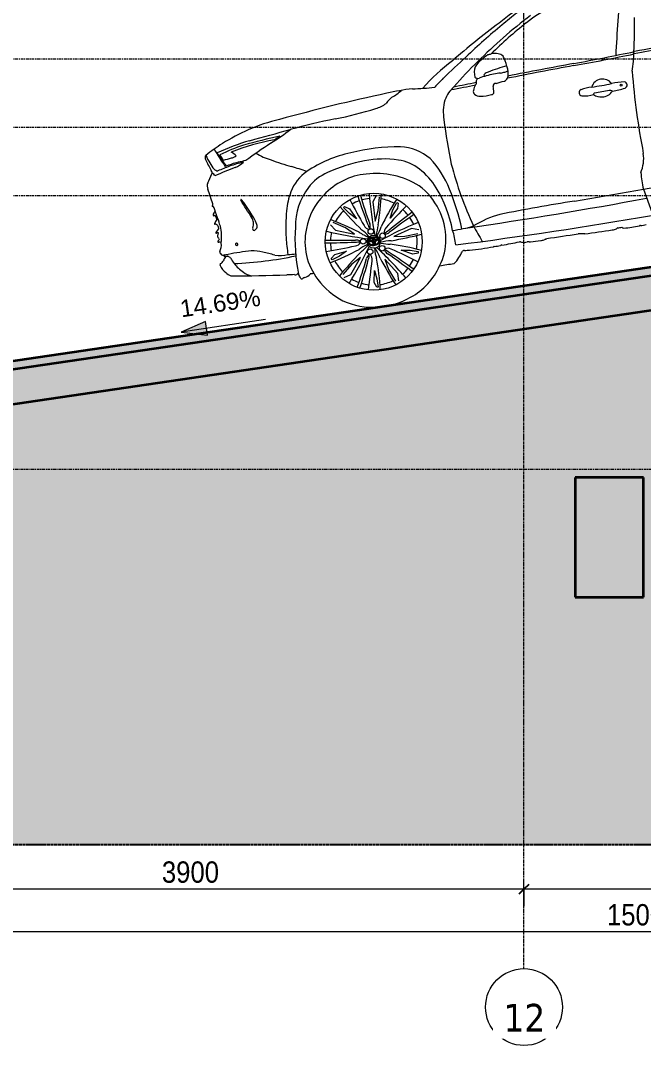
# Model space of a CAD drawing. Header units: millimetres. Extents: x 94264 to 187823, y -5375 to 75426.
# Drawn here: x 161926 to 165576, y -5375 to 627 of the extents above; entities that cross this region are included whole.
import ezdxf

# ---------------------------------------------------------------- set-up
doc = ezdxf.new("R2010")
doc.units = ezdxf.units.MM
for name, pattern in [('Centre', [31.75, 6.35, -4.7625, 15.875, -4.7625]), ('Grid Line', [22.225, 12.7, -3.175, 3.175, -3.175]), ('Hidden', [7.14375, 4.7625, -2.38125])]:
    doc.linetypes.add(name, pattern=pattern)
for name, color, linetype, lineweight in [('0-4', 130, 'Continuous', 5), ('A-ANNO-DIMS', 211, 'Continuous', 9), ('A-ANNO-DIMS-50', 211, 'Continuous', 9), ('A-DETL-GENF', 92, 'Continuous', 18), ('A-DETL-GENF-1', 9, 'Continuous', 18), ('A-DETL-GENF-3', 92, 'Hidden', 25), ('A-DETL-MEDM', 33, 'Continuous', 35), ('A-DETL-THIN', 151, 'Continuous', 18), ('A-FLOR-3', 10, 'Continuous', 18), ('A-FLOR-FNSH-2', 250, 'Continuous', 35), ('A-FLOR-FNSH-3', 41, 'Continuous', 35), ('A-FLOR-LEVL-2', 51, 'Centre', 9), ('A-FLOR-PATT-3', 8, 'Continuous', 18), ('G-ANNO-DIMS', 111, 'Continuous', 9), ('G-IMPT', 8, 'Continuous', 18), ('S-GRID-1', 1, 'Grid Line', 9), ('S-GRID-IDEN', 1, 'Continuous', 9)]:
    doc.layers.add(name, color=color, linetype=linetype, lineweight=lineweight)
doc.styles.add('Arial_3', font='arial.ttf', dxfattribs={"height": 100})
doc.styles.add('Tahoma_B_2', font='tahomabd.ttf', dxfattribs={"height": 162.5})
doc.styles.add('UTM Avo_1', font='', dxfattribs={"width": 0.9, "height": 125})
doc.styles.get('UTM Avo_1').set_extended_font_data('UTM Avo')
doc.dimstyles.new('1_Dim_chi_tiet_2_5_1', dxfattribs={"dimscale": 304.8, "dimtxt": 124.912619, "dimasz": 0.19685, "dimexe": 0.164042, "dimexo": 0.0625, "dimgap": 0.016404, "dimtad": 1, "dimdec": 0, "dimrnd": 5, "dimzin": 0, "dimdsep": 46, "dimtxsty": 'UTM Avo_1', "dimblk1": 'OBLIQUE', "dimblk2": 'OBLIQUE', "dimsah": 1, "dimcen": 0.09, "dimdle": 0.164042, "dimazin": 0, "dimtfac": 1, "dimtdec": 4, "dimtix": 1, "dimtmove": 0, "dimatfit": 3, "dimfxl": 0.328084, "dimfxlon": 1, "dimtvp": 1, "dimtolj": 1, "dimtzin": 0, "dimarcsym": 2})
pattern_1 = [(50, (166042.08, 15725), (364.368, -31.8783), [38.1, -419.1]), (355, (166042.08, 15725), (-70.486, 382.1133), [30.48, -335.28]), (100.451, (166072.44, 15722.34), (293.885, 350.2334), [32.38, -356.18]), (46.184, (166042.08, 15826.6), (542.1585, -84.086), [57.15, -628.65]), (96.636, (166087.26, 15819.6), (474.805, 494.855), [48.57, -534.27]), (351.184, (166042.1, 15826.6), (474.81, 494.85), [45.72, -502.92]), (21, (166092.88, 15801.2), (303.2285, -204.5305), [38.1, -419.1]), (326, (166092.88, 15801.2), (123.604, 368.376), [30.48, -335.28]), (71.451, (166118.15, 15784.16), (426.834, 163.8427), [32.38, -356.18]), (37.5, (166042.08, 15725), (6.17665, 169.11015), [3.353, -327.863, 3.353, -337.007, -336.55]), (37.5, (166042.08, 15725), (6.17665, 169.11015), [-671.576, 3.353, -333.197]), (7.5, (166042.08, 15725), (133.6389, 200.3615), [3.353, -190.703, 3.353, -320.243, -128.27]), (7.5, (166042.08, 15725), (133.6389, 200.3615), [-517.652, 3.353, -124.917]), (327.5, (165928.79, 15725), (271.1818, -11.4584), [3.353, -123.647, 3.353, -392.887, -525.78]), (327.5, (165928.79, 15725), (271.1818, -11.4584), [-523.24, 3.353, -522.427]), (317.5, (165878, 15725), (296.2585, 50.8528), [3.353, -161.747, 3.353, -259.791, -373.38]), (317.5, (165878, 15725), (296.2585, 50.8528), [-428.244, 3.353, -370.027]), (45, (166042.08, 15725), (-125.7236, 125.7236), []), (45, (166042.08, 15915.5), (-125.7236, 125.7236), [])]

# ---------------------------------------------------------------- blocks, each defined once
blk = doc.blocks.new('NCV_TKTC_KET CAU_rvt-3-TKCS_RAMP DỐC 2 - MẶT CẮT DỌC')
at = {"layer": 'A-FLOR-3'}
blk.add_line((-107452.6, -2050), (-107452.6, -2350), dxfattribs=at)
at = {"layer": 'A-FLOR-FNSH-2'}
blk.add_line((-97752.6, 550), (-113202.6, -1719.5), dxfattribs=at)
blk = doc.blocks.new('CAR_TOYOTA - CAR_TOYOTA_GRAND HIGHLANDER_dwg__U3-2292144-TKCS_RAMP DỐC 2 - MẶT CẮT DỌC')
at = {"layer": 'G-IMPT', "flags": 128}
blk.add_lwpolyline([(-108885.6, -897.7), (-108891.6, -854.7), (-108967.8, -770.4), (-108946.6, -831), (-108906.2, -899.8)], dxfattribs=at)
blk.add_lwpolyline([(-109015.6, -935.6), (-109030.6, -908.2), (-109029.1, -837.1), (-109013.8, -885.7), (-109007.3, -933.9)], close=True, dxfattribs=at)
at = {"layer": 'G-IMPT'}
blk.add_circle((-109053.8, -727.2), 16.1, dxfattribs=at)
for centre, radius, start, end in [((-108822.5, -697.4), 205.4, 184.28528, 199.11323), ((-109518.5, -982.5), 567, 22.64094, 29.19183), ((-110601.5, -2394.1), 2318.9, 40.72908, 46.83114), ((-111576.7, -50.1), 2602.4, 340.11131, 343.99969), ((-112495.2, 144.8), 3551.5, 342.20373, 345.00974), ((-109029.2, -779.1), 47.4, 132.23868, 165.72495), ((-109290.9, -704.2), 236.8, 342.89731, 350.56762), ((-111770.2, -520.7), 2739.8, 350.97078, 354.60715), ((-109056.9, -751.9), 8.94, 61.59248, 117.6914), ((-109079.7, -770.6), 37.9, 348.41074, 44.48184), ((-110430.3, -1026.6), 1437.8, 3.05901, 10.49929), ((-106924.5, 324.9), 2339.6, 207.74331, 212.20029)]:
    blk.add_arc(centre, radius, start, end, dxfattribs=at)
blk = doc.blocks.new('CAR_TOYOTA - CAR_TOYOTA_GRAND HIGHLANDER_dwg__U0-2292145-TKCS_RAMP DỐC 2 - MẶT CẮT DỌC')
for p, rotation in [((-197634.8, 62878.2), 144), ((-196848.8, -65297.3), 216), ((-75975.5, 103234.1), 72), ((-74703.8, -104158.1), 288.0000000000001)]:
    blk.add_blockref('CAR_TOYOTA - CAR_TOYOTA_GRAND HIGHLANDER_dwg__U3-2292144-TKCS_RAMP DỐC 2 - MẶT CẮT DỌC', p, dxfattribs=dict(rotation=rotation))
blk.add_blockref('CAR_TOYOTA - CAR_TOYOTA_GRAND HIGHLANDER_dwg__U3-2292144-TKCS_RAMP DỐC 2 - MẶT CẮT DỌC', (0, 0))
blk = doc.blocks.new('CAR_TOYOTA - CAR_TOYOTA_GRAND HIGHLANDER_dwg-2292141-TKCS_RAMP DỐC 2 - MẶT CẮT DỌC')
at = {"layer": 'G-IMPT'}
for p, q in [((-109066.8, -651.2), (-109066.8, -651.2)), ((-109062.8, -636), (-109058.9, -640.6)), ((-109026.6, -630.6), (-109026.6, -630.7)), ((-109010.9, -629.8), (-109014.3, -635.2)), ((-109072.9, -687.2), (-109067.2, -685.2)), ((-109027.3, -712.7), (-109027.4, -706.7)), ((-109015.1, -702.8), (-109015.1, -702.8)), ((-108989, -677.2), (-108994.7, -675.1)), ((-108994.6, -662.5), (-108994.6, -662.5))]:
    blk.add_line(p, q, dxfattribs=at)
at = {"layer": 'G-IMPT', "flags": 128}
blk.add_lwpolyline([(-107856.8, -431.1), (-107453.5, -360.6), (-107404, -495.4)], dxfattribs=at)
at = {"layer": 'G-IMPT'}
for centre, radius in [((-107584.2, 247.9), 5.51), ((-109032.6, -668.6), 283.9), ((-109032.6, -668.6), 38.4)]:
    blk.add_circle(centre, radius, dxfattribs=at)
for centre, radius, start, end in [((-100952.1, 102.8), 6670.8, 173.77146, 177.25413), ((-106954.2, -1063.7), 2148.4, 123.42576, 128.75035), ((-106624.2, -1364.4), 2570.3, 127.60666, 130.14696), ((-107616.3, -35.9), 832.8, 116.2499, 128.84339), ((-105045.7, -3693), 5395.8, 127.07881, 130.81134), ((-106219.9, -1916.3), 3253.2, 129.32284, 131.78222), ((-106550.3, -1392.1), 2558.3, 128.39275, 134.54424), ((-106405.6, -1610.9), 2838.4, 127.01154, 131.16421), ((-110259.6, 574.5), 2754.4, 357.28683, 1.43666), ((-106181, -1876), 3185.8, 131.06576, 138.40515), ((-103004.1, -5499.9), 8068.2, 131.8548, 132.86096), ((-85335.8, -116761.5), 119271.4, 100.548366, 100.713101), ((-98820.9, -45257), 46519.6, 100.18761, 100.75871), ((-107675, -425.9), 1097, 128.90745, 131.33628), ((-108370.9, 520.1), 92.7, 274.27322, 286.38517), ((-108324.4, 345.1), 88.5, 76.80894, 103.2961), ((-108316.3, 364.4), 68, 53.09465, 79.76159), ((-110121.5, 13035.7), 12872.9, 280.10824, 281.71719), ((-111139, 18013), 17940.2, 280.52924, 281.68743), ((-108362.3, 464.3), 854.1, 350.93051, 358.64359), ((-107829.2, -585.3), 1226.8, 127.27576, 138.38817), ((-90869.2, -18304.7), 25709.2, 133.27293, 133.68107), ((-108318.9, 284.3), 139.2, 125.44021, 148.95881), ((-108076.2, -360.6), 742.3, 103.80123, 112.6179), ((-108349.3, 372.9), 86.9, 22.01862, 31.82653), ((-109315.9, 20.4), 1115.6, 16.78464, 20.19258), ((-101290.2, -34866.1), 35836.5, 100.56723, 101.19739), ((-100501.6, -39245.5), 40298.1, 100.52225, 101.08043), ((-108342.4, 323.3), 101.2, 161.06758, 196.0689), ((-108274.8, -56.4), 372.4, 98.61805, 112.22657), ((-108381.3, 306.7), 6.08, 125.45593, 287.68823), ((-108346.7, 270.3), 56.3, 105.37665, 132.64009), ((-107468, -4463.2), 4852.3, 99.74606, 100.23954), ((-108318.7, 492.6), 176, 279.58075, 287.86183), ((-108273.3, 373.2), 48.9, 280.10829, 304.04867), ((-108352.5, 318.3), 107.5, 343.74058, 13.02438), ((-103288.3, 657.2), 4243.2, 184.4263, 190.98984), ((-106667.4, -1705.1), 2793.8, 134.48697, 135.96354), ((-109463.4, 5303.2), 5157.2, 279.87425, 281.48609), ((-109645.7, 5865.7), 5729.9, 280.88626, 282.22095), ((-108323.7, 187.2), 128.7, 151.15213, 166.47564), ((-108422.4, 310), 22.7, 220.59814, 287.16373), ((-108454, 264.6), 23.3, 318.97971, 349.09784), ((-108427.5, 268.7), 6.13, 148.15711, 209.8647), ((-108439.5, 260.6), 8.38, 356.76621, 36.94438), ((-108495.9, 308.2), 72.9, 330.14892, 343.54387), ((-108323.9, 245.4), 10.2, 128.09081, 205.68121), ((-108555.2, 201.2), 225.7, 1.47928, 10.16157), ((-108315.5, 234.6), 23.9, 91.96248, 127.99142), ((-108541.6, 1159), 928.2, 284.04406, 287.17461), ((-108277.6, 302), 31.5, 288.79917, 334.09245), ((-107692.3, 217), 66.9, 37.32963, 162.76805), ((-108022.4, 2080), 1862.3, 278.21933, 281.87835), ((-107528.1, -312.9), 581.1, 93.61399, 101.00258), ((-107567.1, 248.6), 18.6, 289.72439, 82.83891), ((-106709.6, -10410.3), 10845.7, 101.95347, 105.37821), ((-108620.8, -1242.8), 1481.4, 97.19351, 103.07694), ((-109127.9, 516.5), 394.9, 300.77673, 310.79161), ((-108817.7, 1227.6), 1000.7, 270.65656, 278.15079), ((-108404.8, 75.5), 227.9, 134.17164, 158.01955), ((-108427.8, 210.9), 22, 163.14372, 227.18794), ((-108406.2, 245.1), 62.3, 234.09025, 268.94393), ((-108432.4, 570.8), 388.8, 273.68995, 283.41642), ((-108342.5, 205.6), 12.9, 271.25453, 6.31677), ((-107810.9, 204), 19.1, 110.26723, 262.35522), ((-107722.1, -36.7), 275.6, 97.08515, 110.59143), ((-107804.9, 423.7), 238.7, 267.94737, 284.61934), ((-107738.6, 194.9), 6.42, 92.77692, 200.05079), ((-107702.6, 251.4), 72.2, 234.42427, 276.46973), ((-106761.5, -4987.3), 5279.9, 99.72247, 100.66844), ((-107696.3, 254.2), 74.5, 271.38648, 326.8124), ((-107650.4, 176.2), 40.7, 66.20467, 93.84865), ((-107672.2, 531.6), 320.5, 276.8428, 290.33003), ((-109076.7, 299.5), 196.3, 286.38677, 306.34867), ((-108834.2, 53.8), 153.7, 126.59765, 145.21422), ((-108367.9, 91.8), 257.6, 164.47304, 190.23134), ((-109649.2, 2092.9), 2078.7, 280.81434, 287.57885), ((-109333.2, -1014), 1090.6, 103.38934, 113.46553), ((-107496.1, -7939.9), 8183.2, 102.4418, 104.32921), ((-105823.4, 375.4), 2817.3, 186.71436, 192.07556), ((-109124.7, -1414.7), 1541.6, 114.64273, 121.01902), ((-108526.4, -4691.7), 4760.5, 102.81086, 105.4595), ((-114622.4, 18039.3), 18757.5, 285.02435, 285.78), ((-110469.4, 1231.8), 1564.3, 302.16701, 307.41859), ((-109728.7, 132.6), 233.9, 299.1985, 308.83126), ((-108993.8, -1494.3), 1678.8, 123.45042, 127.52594), ((-109314.2, -1551.4), 1540.3, 106.81853, 114.36319), ((-109398.1, -1287.6), 1249, 108.54728, 115.39442), ((-109398.7, -1300.7), 1247.8, 99.95851, 112.10844), ((-108543.7, -1813.6), 2038.7, 122.41302, 127.38958), ((-108895.9, -1196.7), 1083, 88.99407, 104.54074), ((-108888.1, -399.7), 286.1, 49.6857, 87.73785), ((-110001, -176.1), 20.2, 139.13625, 210.61751), ((-109748.5, -51.3), 290.1, 202.61715, 212.57069), ((-108625.4, 677.9), 1565.9, 210.94736, 215.33773), ((-111917.9, -1582), 2435.1, 34.04207, 36.06812), ((-110274.8, -406.6), 421.3, 30.878, 35.95749), ((-110030.5, 351), 554, 282.23332, 287.19019), ((-109894.8, -211.9), 72.3, 39.14031, 68.53229), ((-109877.3, -114.9), 64.3, 279.44679, 306.88611), ((-109575, 63.7), 259.1, 235.45778, 256.82752), ((-109025.9, -839.5), 705.5, 101.60582, 124.44299), ((-107659.6, -181.1), 208.1, 336.47258, 8.10272), ((-90952.8, 9330.5), 21308.9, 206.52676, 206.72587), ((-109830.6, -123.4), 182.9, 207.38974, 221.21752), ((-109259.5, -1809.6), 1680.7, 110.35279, 114.77415), ((-108660.5, -3420.6), 3417.7, 110.85343, 112.09622), ((-109666.5, -840.6), 656.8, 104.06978, 111.08794), ((-109905.9, -222), 6.57, 298.0085, 29.46065), ((-109631.8, -905.9), 722.1, 103.12652, 109.86569), ((-109896.5, -99.6), 144.2, 291.3518, 314.3399), ((-109706.2, -641.9), 454.4, 99.57078, 105.30345), ((-109273.5, 697.9), 957, 247.86552, 255.44063), ((-110456, -3252.6), 3167.5, 71.00154, 72.6994), ((-108946.3, -1019.3), 835.2, 99.63107, 115.27342), ((-108972.5, -741), 556.8, 81.32261, 101.76413), ((-108922, -438.3), 250, 50.91674, 82.2942), ((-109086.4, -551.6), 532.8, 21.01361, 43.98729), ((-106517.6, 321), 2129.1, 194.55051, 204.91929), ((-110539.3, -58.3), 597, 333.56221, 339.05687), ((-109994, -264.1), 14.4, 328.38413, 52.81361), ((-109994.9, -295.7), 33.4, 21.25447, 62.87199), ((-109940.8, -212.9), 41.4, 228.49004, 262.55335), ((-109277.3, -470.7), 259.2, 124.69965, 158.58634), ((-109202.8, -508.5), 264.1, 112.24995, 143.65243), ((-109038.6, -662), 391.5, 95.56801, 137.19253), ((-109019.2, -741.4), 472.5, 57.76727, 96.97296), ((-109018.2, -572.6), 415, 32.05192, 52.298), ((-104620.5, 139.5), 2876.8, 188.06511, 190.01019), ((-113051.8, 33848), 34663.7, 279.29419, 280.21023), ((-109963, -342.1), 45.4, 156.71117, 206.0424), ((-109121.2, -577.3), 370.7, 142.56217, 180.85537), ((-108997.5, -652.3), 386.7, 359.6422, 53.44566), ((-109324, -747.9), 767.3, 10.93508, 31.03004), ((-134719.7, -8682.1), 26078.7, 18.41029, 18.6048), ((-109064.4, -536.6), 481.7, 160.54027, 174.21009), ((-109052.4, -662), 381.5, 135.7868, 169.43141), ((-109032.6, -668.6), 254.1, 95.6045, 105.98356), ((-109032.6, -668.6), 254.1, 62.17408, 80.28671), ((-109898.8, -898.4), 1415.9, 12.44009, 22.32705), ((-112127, 24717), 25565, 278.16906, 280.57769), ((-109976.5, -459.7), 2.56, 155.19829, 255.15221), ((-109959.2, -470.5), 22.9, 135.69308, 148.74512), ((-109975.2, -467.6), 5.75, 37.86527, 109.78765), ((-109985.6, -450.2), 10.8, 336.9188, 23.51413), ((-110042.9, -502.1), 81.7, 9.48713, 27.76143), ((-109810, -423.8), 2.11, 20.56033, 242.641), ((-114969.4, -3690.4), 6104.7, 31.20314, 32.32944), ((-110332.8, -855.1), 679.7, 24.9769, 39.46702), ((-109032.6, -668.6), 254.1, 109.52797, 119.83871), ((-106155.9, -11260.3), 10962, 98.92655, 101.24572), ((-109968.4, -510.9), 5.5, 144.80561, 301.95823), ((-109906.2, -531.9), 71, 142.37258, 160.10298), ((-109868.3, -608.9), 108.3, 139.77287, 153.86296), ((-109963.7, -519), 3.87, 359.96987, 118.9013), ((-110227.5, -605.7), 289.8, 17.97803, 23.83415), ((-109876.7, -494.5), 86.6, 196.42785, 210.85285), ((-110360.6, -675.7), 438.8, 14.42931, 21.30691), ((-109796.2, -563.4), 60.1, 8.36171, 36.47107), ((-108354.3, -587.3), 1193.5, 175.22868, 182.85084), ((-109032.6, -668.6), 254.1, 134.17408, 152.28671), ((-109032.6, -668.6), 254.1, 37.52797, 47.83871), ((-109032.6, -668.6), 254.1, 23.6045, 33.98356), ((-112452.1, 29193.9), 30135, 277.4373, 279.64085), ((-108137.8, -1078.9), 591, 105.28967, 121.71414), ((-109961.6, -563.8), 4.78, 146.58049, 244.38768), ((-109958, -579), 12.3, 54.26703, 117.41868), ((-109242.6, -1093.4), 860.3, 144.09285, 146.21955), ((-109999.3, -610.2), 63.6, 19.65473, 40.3649), ((-110065.5, -622.6), 141.5, 3.49275, 23.43278), ((-109730.1, -591.2), 12.3, 158.39803, 251.73973), ((-109845.2, -554.3), 108.5, 342.67752, 359.81291), ((-109742.7, -576.8), 27.5, 288.49621, 18.55767), ((-108491.8, -652.5), 1002.5, 176.01753, 191.84961), ((-109077.8, -669.1), 357.9, 167.56584, 218.07217), ((-108657.2, 98.2), 705.9, 277.05422, 287.2027), ((-105889.2, 820.1), 2915.3, 208.61432, 210.66929), ((-109013.8, 8199.3), 8906, 277.85594, 278.90249), ((-107634.7, -558), 41.5, 268.83124, 304.23417), ((-107595.2, -610.8), 24.6, 107.42584, 131.1834), ((-107618.2, -376.3), 211.6, 274.25029, 280.41727), ((-107568.6, -572.9), 16.2, 225.38974, 274.21391), ((-107636.3, 188.7), 780.8, 275.06421, 281.8041), ((-107471.3, -583.5), 9.46, 84.27826, 123.59094), ((-107476, -443), 131.2, 272.44819, 287.43103), ((-109955.5, -616.8), 2.72, 140.31734, 288.52971), ((-109945.1, -636.7), 19.9, 89.03949, 118.92968), ((-109936.5, -628.6), 10.5, 132.38846, 183.96231), ((-110446.6, -697.5), 504.3, 5.9309, 7.76348), ((-109946.1, -654.4), 9.1, 14.30394, 83.06378), ((-109944.1, -618.9), 2.09, 286.68919, 106.83048), ((-109954.1, -650.2), 17, 304.01518, 353.3699), ((-110432.9, -629.9), 508.9, 354.57216, 1.78775), ((-107680.4, -484.8), 1873, 184.9561, 187.96555), ((-109032.6, -668.6), 254.1, 167.6045, 177.98356), ((-109047.6, -668.4), 20.6, 147.3982, 183.00528), ((-109039.2, -674.8), 31.2, 116.47205, 145.93355), ((-109039.6, -669.8), 24.4, 152.11235, 162.86581), ((-109056.6, -658.3), 4.48, 181.47233, 227.2482), ((-109055.2, -656.2), 2.56, 147.48645, 197.79755), ((-109054.3, -655.9), 3.53, 197.38132, 228.89206), ((-109049, -659.4), 9.59, 120.29491, 151.71004), ((-109050, -650.7), 10.3, 230.16082, 251.0027), ((-109053.2, -656.2), 2.37, 149.20739, 186.18709), ((-109053.2, -656.2), 2.38, 187.24038, 218.14495), ((-109049.3, -658.5), 6.91, 133.39202, 150.19679), ((-109051.3, -654.2), 5.11, 222.01719, 250.46716), ((-109042, -666.1), 17.4, 125.61439, 133.42419), ((-109030.7, -688.2), 43.7, 112.4235, 121.907), ((-109027.7, -696.5), 55.8, 96.84593, 117.07207), ((-109046.3, -640.2), 20, 250.42073, 259.10809), ((-109038.8, -671.2), 23.4, 117.72242, 124.78241), ((-109045.1, -628.6), 31.6, 260.94066, 267.7874), ((-109026.1, -697.8), 53, 109.82973, 116.52405), ((-109021.9, -715.3), 72.2, 104.32377, 110.66045), ((-109044.6, -632), 28.2, 266.40839, 274.42935), ((-109031.2, -685.2), 39.3, 101.68756, 109.03212), ((-109008, -659.7), 34.4, 171.06268, 180.76466), ((-109058.8, -677.3), 23.7, 41.80764, 46.26072), ((-109021, -657.6), 21.2, 148.9263, 171.32259), ((-109008.8, -659.6), 32.4, 175.98393, 183.35233), ((-109009.3, -659.5), 31.8, 163.67236, 176.09023), ((-109028.5, -653.8), 11.8, 142.56353, 164.34426), ((-109028.8, -689.8), 45.8, 93.50355, 103.903), ((-109034.1, -653.2), 8.3, 68.04464, 127.9204), ((-109011.5, -659.5), 26.5, 170.97607, 183.71586), ((-109049.6, -541.9), 119.9, 275.56603, 280.3509), ((-109101.8, -614.1), 79.3, 323.54339, 324.76575), ((-109034.1, -649.6), 4.85, 119.34713, 140.93675), ((-109026.7, -656.7), 11.1, 151.82709, 172.91461), ((-109020.5, -658.9), 16.6, 169.43955, 183.35836), ((-109048.4, -549.9), 110.5, 275.90829, 279.87247), ((-109028.8, -656.9), 8, 146.70669, 172.4769), ((-109034.6, -649.3), 4.37, 84.78542, 116.17833), ((-109032.8, -653.6), 4.26, 125.48803, 149.98523), ((-109034.1, -653.4), 1.67, 45.12293, 146.49964), ((-109034.4, -651.5), 1.59, 77.62614, 122.42814), ((-109028, -695.6), 54.9, 77.44985, 96.58627), ((-109035.4, -650.3), 5.52, 58.45214, 76.84035), ((-109034.9, -653.6), 3.73, 57.77252, 76.81732), ((-109039.8, -658.6), 10.6, 22.57492, 50.08407), ((-109038.3, -658.4), 8.16, 24.55022, 48.80343), ((-109040.3, -656.4), 13.3, 25.32235, 54.28618), ((-109027.8, -721.9), 77.9, 87.60086, 92.78761), ((-109027.7, -684.7), 39.3, 87.68101, 94.84474), ((-109044.1, -660), 19.6, 23.83716, 47.85686), ((-109045.9, -662.9), 17, 14.01865, 27.79822), ((-109055.5, -666.5), 28.2, 13.54786, 25.10054), ((-109034.9, -667.4), 10.2, 47.73775, 57.29677), ((-109057.9, -667), 33.8, 13.46016, 28.68112), ((-109057.2, -667), 34.4, 15.94847, 25.65046), ((-109028.9, -698.3), 53, 80.18908, 86.88341), ((-109034.1, -618), 42.1, 282.3781, 292.60294), ((-109013.9, -664.8), 12.6, 144.6757, 152.92579), ((-109027.3, -688.7), 44.6, 76.34686, 86.46175), ((-109030.1, -630), 28.2, 282.28378, 290.30474), ((-109030.6, -626.6), 31.6, 288.92573, 295.77247), ((-109024.4, -669.1), 23.4, 71.93073, 78.99071), ((-109029.9, -630.8), 33.1, 290.95611, 301.41289), ((-109025.8, -636.9), 21.5, 291.61581, 306.82372), ((-109022.8, -663.3), 17.4, 63.28894, 71.09874), ((-109026.1, -637.3), 20, 297.60504, 306.29241), ((-109021, -661.3), 16.5, 58.94992, 75.04075), ((-109022.3, -670.5), 29.1, 46.69793, 77.82124), ((-109018, -653.9), 6.91, 46.51634, 63.32111), ((-109017.3, -649.3), 5.11, 306.24597, 334.69594), ((-109014.9, -650.6), 2.37, 10.52604, 47.50574), ((-109016.7, -648.8), 6.41, 305.46975, 340.22756), ((-109014.9, -650.6), 2.38, 338.56818, 9.47276), ((-109024.5, -640.2), 22.3, 302.10055, 314.26826), ((-109022.7, -642.7), 20.7, 299.37756, 313.08576), ((-109015.1, -651.2), 4.87, 26.92554, 57.19247), ((-109013, -650.1), 2.56, 339.69948, 26.69231), ((-109014.4, -650.3), 8.02, 313.40537, 339.23328), ((-109014.8, -650.7), 9.5, 311.21238, 338.92905), ((-109010.9, -651.6), 4.24, 338.75425, 16.53504), ((-109025.9, -669.7), 27.2, 35.33891, 45.28725), ((-109020.9, -664.5), 18.2, 8.7876, 34.95939), ((-109020.8, -665), 20.2, 21.24606, 32.7396), ((-109016.1, -663.6), 19.8, 3.21296, 45.9773), ((-109016, -663.3), 15.2, 1.28457, 21.84269), ((-109032.6, -668.6), 254.1, 350.17408, 8.28671), ((-108916.5, -664.1), 305.8, 331.68891, 1.77039), ((-109102.3, -766.7), 556.6, 8.17612, 17.17832), ((-108063.6, -568.3), 93.5, 275.92341, 287.84188), ((-108027.3, -665.7), 11.3, 86.58752, 132.51975), ((-108026, -648.8), 5.57, 263.54917, 352.25196), ((-109816.5, 12298.9), 13072.5, 277.89711, 278.71532), ((-107823.5, -695.5), 73.9, 83.18678, 99.51784), ((-107814.2, -766.5), 144.4, 82.95369, 90.21096), ((-109942.8, -668), 4.17, 115.52613, 304.63575), ((-109936.2, -680.8), 10.3, 15.53699, 114.56575), ((-110004.8, -689.7), 79.4, 332.32168, 8.43736), ((-109032.6, -668.6), 254.1, 181.52797, 191.83871), ((-109050.2, -668.8), 18, 182.10073, 222.93897), ((-109046.1, -667.9), 17.6, 162.48457, 178.29835), ((-109049.2, -668.5), 14.5, 175.87826, 197.80062), ((-109044.2, -663.9), 25.8, 221.85237, 250.52021), ((-109045.8, -667.3), 18.1, 197.93888, 210.55493), ((-109043.5, -667.8), 18.2, 161.75375, 187.92553), ((-109047, -667.8), 14.7, 189.53428, 212.85442), ((-109044.3, -665.7), 20.2, 212.48722, 225.78399), ((-109053.3, -656.2), 9.5, 217.78408, 245.50076), ((-109051.8, -653.6), 11.3, 225.40493, 249.65855), ((-109042.9, -664.7), 19.9, 214.02429, 235.81923), ((-109043.7, -665), 21.1, 225.9003, 240.77919), ((-109048.1, -646.3), 20.7, 243.62737, 257.33557), ((-109046.4, -640.9), 25.1, 248.24449, 260.76971), ((-109035.7, -650.3), 35.9, 239.22608, 273.48176), ((-109035.5, -650), 38.2, 240.93676, 248.22193), ((-109045.8, -635.4), 26.2, 253.16876, 268.43342), ((-109036.7, -644), 47.1, 249.93463, 274.48388), ((-109042, -619.1), 48.6, 257.38811, 262.81731), ((-109043.9, -628.7), 37.4, 259.98201, 267.7237), ((-109036.7, -648.2), 39.5, 250.82185, 258.07646), ((-109042.5, -604.3), 63.3, 264.97871, 269.58116), ((-109044, -608.7), 52.9, 267.22231, 273.09665), ((-109043.3, -630.5), 35.6, 266.71717, 274.21455), ((-109034.1, -629.6), 58.3, 259.38647, 263.14477), ((-109041.8, -685.5), 18, 89.96961, 93.59104), ((-108980.7, -713.2), 76.3, 141.88691, 143.26107), ((-108835.5, -633.8), 209.1, 189.29839, 189.9226), ((-108992.9, -660), 49.5, 191.34677, 197.84182), ((-109036.4, -647.5), 40.2, 263.40895, 276.10571), ((-109003, -661.6), 38, 186.79391, 194.432), ((-109003, -663.1), 38.9, 198.09751, 208.7251), ((-108945.8, -646.6), 97.2, 194.61085, 197.72419), ((-109009.5, -666.1), 30.5, 199.12768, 212.48961), ((-109043.3, -589), 77.2, 274.31516, 282.07114), ((-109006.4, -661.8), 31.4, 187.5079, 202.05814), ((-109020.5, -672.2), 19.3, 209.86778, 224.1386), ((-109047.5, -562), 105.7, 276.10842, 280.60471), ((-109005.2, -661.6), 31.6, 190.2046, 198.42569), ((-109018.9, -667.1), 17.8, 201.38924, 218.921), ((-109018.9, -666.6), 17, 196.95157, 211.23169), ((-109025.5, -676.6), 11.4, 211.29572, 233.37165), ((-109030.7, -681.2), 5.7, 231.00086, 240.15579), ((-109024.4, -670), 10.5, 210.76714, 219.83217), ((-109030.5, -678.1), 8.65, 249.30035, 307.29326), ((-109036.9, -635), 56, 274.0058, 292.06839), ((-109029.7, -676), 3.84, 216.89271, 250.82673), ((-109030.1, -674.9), 3.03, 219.0469, 252.91069), ((-109029.6, -682.2), 4.44, 232.73382, 262.17945), ((-109035.7, -641.7), 45.9, 274.36665, 284.82573), ((-109030.7, -676.3), 1.5, 256.59399, 296.58795), ((-109030.5, -678.3), 1.4, 249.9768, 294.404), ((-109029.7, -683.3), 3.37, 260.70801, 297.44661), ((-109031.4, -675.5), 2.58, 302.69587, 337.53163), ((-109031.5, -676.6), 3.38, 297.35565, 331.28763), ((-109040.8, -671.3), 12.9, 336.45378, 355.58628), ((-109038.9, -672.8), 11.7, 332.37527, 347.94156), ((-109046.2, -668.8), 18.3, 358.96738, 8.74073), ((-109031.3, -681), 6.17, 301.21387, 331.06739), ((-109049.6, -669.9), 21.8, 353.69971, 2.1897), ((-109055.2, -669.3), 28.4, 348.00575, 0.6294), ((-109063.2, -669.8), 36.4, 1.3453, 8.55062), ((-109038.1, -677.2), 13.9, 330.75807, 345.86269), ((-109032.8, -650.8), 35, 282.51548, 317.70769), ((-109028.7, -680.9), 5.31, 310.2942, 319.76109), ((-109054.4, -672.8), 30.8, 345.37084, 359.94975), ((-109041.5, -675.5), 19, 332.37626, 346.88848), ((-109033.8, -622.2), 42.6, 283.11945, 291.66301), ((-109054.3, -668.3), 30.6, 3.87115, 8.88738), ((-109074.1, -728.9), 82.2, 51.24163, 52.57461), ((-109034.3, -645.4), 42, 284.30613, 295.80743), ((-109059.6, -670.9), 36.1, 357.00496, 7.42301), ((-109061, -671.7), 38.9, 347.98804, 358.61563), ((-109017.4, -682), 18, 103.12209, 106.74352), ((-109229.9, -691.8), 209.1, 6.79053, 7.41474), ((-109071.6, -671.7), 49.5, 358.87132, 5.36636), ((-109040.1, -604), 63.3, 287.13197, 291.73442), ((-109036.4, -618.4), 48.6, 293.89582, 299.32502), ((-109028.2, -655.7), 30.1, 293.95265, 307.93516), ((-109029.3, -652.4), 37.1, 291.21352, 318.06598), ((-109031, -652.2), 34.6, 308.02804, 316.29883), ((-109022.4, -661.8), 19.9, 320.89391, 342.68885), ((-109023, -660.9), 22.8, 318.25583, 333.26891), ((-109017.5, -663.6), 14.7, 343.85872, 7.17885), ((-109015.5, -664), 14.7, 330.75032, 4.07362), ((-109017.2, -663.2), 20.9, 317.94068, 1.88898), ((-108504.3, -728.8), 9.07, 65.26997, 157.34816), ((-108510.7, -576.2), 144.7, 274.03414, 279.95424), ((-108480.6, -620), 98.8, 267.0577, 275.00474), ((-108724.6, 1523.6), 2256.2, 276.4292, 280.01924), ((-108327.8, -704.4), 7.5, 89.27781, 124.38115), ((-108498.5, 481.9), 1191.1, 278.24353, 280.09396), ((-108278.6, -709.2), 21.6, 98.16791, 121.315), ((-108463.4, 596.6), 1297.3, 278.05384, 282.66071), ((-108176.9, -676.2), 7.37, 59.95066, 106.78698), ((-108162.7, -646.7), 25.4, 245.52065, 273.49022), ((-108152.7, -598.3), 74.2, 263.42885, 284.10322), ((-108113.5, -780.7), 112.4, 94.14871, 100.7905), ((-108112.3, -612.4), 56.9, 260.56967, 267.52632), ((-108372.8, 1524.8), 2209.2, 276.7063, 278.29807), ((-109912.5, -726.6), 22.1, 179.94661, 245.51128), ((-109939.6, -770.4), 27.1, 289.56275, 339.54733), ((-109948.5, -815.3), 73.7, 50.77974, 68.59426), ((-109648, -915.4), 298.7, 148.23482, 153.01468), ((-109909.4, -747.1), 1.91, 61.07966, 239.03881), ((-109886.4, -719.4), 37.9, 230.74597, 254.8864), ((-109944.7, -336.2), 410.9, 275.05743, 278.38094), ((-109885.2, -792.9), 38.6, 90.076, 115.75115), ((-109893.8, -777.6), 24.8, 28.65366, 69.78267), ((-109597.1, -2222.2), 1507.3, 95.82311, 101.00629), ((-108986.4, -182.1), 1060.7, 213.38667, 215.39919), ((-109940.4, 1386.4), 2184.7, 272.34571, 281.91219), ((-109734.9, -902.2), 180.1, 73.3248, 94.7984), ((-109999.6, -2175.8), 1480.4, 74.82575, 77.66013), ((-109582.5, -494.4), 254.4, 263.31853, 280.70915), ((-109696.1, 1106.6), 1858, 274.96703, 276.35387), ((-109032.6, -668.6), 254.1, 325.52797, 335.83871), ((-108672, -676), 162.5, 312.4987, 328.15994), ((-109115.6, -397), 686.5, 327.91074, 331.43698), ((-109922.9, -804.1), 11.1, 133.06719, 203.51983), ((-109830.7, -757.7), 114.2, 206.37232, 232.90579), ((-109602.3, -583), 327.7, 220.64404, 233.66174), ((-109032.6, -668.6), 254.1, 206.17408, 224.28671), ((-109032.6, -668.6), 254.1, 311.6045, 321.98356), ((-108990.7, -663.1), 373.3, 297.78546, 336.95512), ((-109113.8, 2430.7), 3273.3, 278.19401, 279.70028), ((-109842.7, -797), 76.9, 222.33421, 248.91972), ((-109915.2, 9760.4), 10629.3, 270.24151, 272.01371), ((-109733.7, -767.3), 101.4, 231.75023, 261.3727), ((-109532, -942.5), 80.7, 80.52091, 96.90533), ((-109497.6, -1025.3), 163.8, 90.46861, 97.40644), ((-109492.9, -843.9), 18.6, 251.20141, 314.64818), ((-109476.7, -859.1), 3.77, 11.36903, 148.84315), ((-109536.8, -892.7), 72.5, 18.13377, 28.29872), ((-109610.5, -955.9), 166.4, 25.81993, 31.02971), ((-109454.8, -878.6), 7.65, 219.77055, 321.09641), ((-109436.5, -897.7), 18.9, 90.37186, 130.77382), ((-109459.1, -808.9), 73.4, 287.864, 318.47544), ((-109223.1, -1942.6), 1100, 98.41696, 99.47819), ((-109020.2, -638.1), 422.6, 216.56457, 242.86999), ((-109032.6, -668.6), 254.1, 239.6045, 249.98356), ((-109032.6, -668.6), 254.1, 278.17408, 296.28671), ((-109032.6, -668.6), 254.1, 253.52797, 263.83871), ((-109034.9, -622.1), 430.5, 245.5754, 300.44596)]:
    blk.add_arc(centre, radius, start, end, dxfattribs=at)
blk.add_ellipse((-109835.6, -683.9), major_axis=(-1.16, 8.8), ratio=0.583748, dxfattribs=at)
blk.add_blockref('CAR_TOYOTA - CAR_TOYOTA_GRAND HIGHLANDER_dwg__U0-2292145-TKCS_RAMP DỐC 2 - MẶT CẮT DỌC', (0, 0))
blk = doc.blocks.new('CAR_TOYOTA - CAR_TOYOTA-2292600-TKCS_RAMP DỐC 2 - MẶT CẮT DỌC')
blk.add_blockref('CAR_TOYOTA - CAR_TOYOTA_GRAND HIGHLANDER_dwg-2292141-TKCS_RAMP DỐC 2 - MẶT CẮT DỌC', (0, 0))
blk = doc.blocks.new('BORDER VIEW - BORDER VIEW-2145989-TKCS_RAMP DỐC 2 - MẶT CẮT DỌC')
at = {"layer": 'A-DETL-GENF-3'}
blk.add_line((-93391.3, -4200), (-120062.6, -4200), dxfattribs=at)
blk = doc.blocks.new('Grid - M_Grid Head - Circle-353313-TKCS_RAMP DỐC 2 - MẶT CẮT DỌC')
at = {"layer": 'S-GRID-IDEN'}
blk.add_circle((-99952.6, -5150.2), 225, dxfattribs=at)
blk = doc.blocks.new('DIMBLOCK27-TKCS_RAMP DỐC 2 - MẶT CẮT DỌC')
at = {"layer": 'A-ANNO-DIMS-50'}
for p, q in [((164875.6, -4559.6), (164875.6, -4409.6)), ((167075.6, -4559.6), (167075.6, -4409.6)), ((167075.6, -4459.6), (164875.6, -4459.6)), ((164875.6, -4459.6), (164875.6, -4559.6)), ((167075.6, -4459.6), (167075.6, -4559.6))]:
    blk.add_line(p, q, dxfattribs=at)
at = {"layer": 'A-ANNO-DIMS-50', "lineweight": 25}
for p, q in [((164875.6, -4459.6), (164905.6, -4429.6)), ((167075.6, -4459.6), (167105.6, -4429.6)), ((164875.6, -4459.6), (164845.6, -4489.6)), ((167075.6, -4459.6), (167045.6, -4489.6))]:
    blk.add_line(p, q, dxfattribs=at)
at = {"layer": 'A-ANNO-DIMS-50', "color": 0, "insert": (165804.4, -4297.2), "char_height": 125, "width": 410.824, "attachment_point": 1, "line_spacing_factor": 1.110334, "style": 'UTM Avo_1'}
blk.add_mtext('2200', dxfattribs=at)
blk = doc.blocks.new('_Oblique')
at = {"color": 0, "linetype": 'ByBlock', "lineweight": -2}
blk.add_line((-0.5, -0.5), (0.5, 0.5), dxfattribs=at)
blk = doc.blocks.new('DIMBLOCK28-TKCS_RAMP DỐC 2 - MẶT CẮT DỌC')
at = {"layer": 'A-ANNO-DIMS-50'}
for p, q in [((160975.5, -4559.6), (160975.5, -4409.6)), ((164875.6, -4559.6), (164875.6, -4409.6)), ((164875.6, -4459.6), (160975.5, -4459.6)), ((160975.5, -4459.6), (160975.5, -4559.6)), ((164875.6, -4459.6), (164875.6, -4559.6))]:
    blk.add_line(p, q, dxfattribs=at)
at = {"layer": 'A-ANNO-DIMS-50', "lineweight": 25}
for p, q in [((160975.5, -4459.6), (161005.5, -4429.6)), ((164875.6, -4459.6), (164905.6, -4429.6)), ((160975.5, -4459.6), (160945.5, -4489.6)), ((164875.6, -4459.6), (164845.6, -4489.6))]:
    blk.add_line(p, q, dxfattribs=at)
at = {"layer": 'A-ANNO-DIMS-50', "color": 0, "insert": (162754.4, -4297.2), "char_height": 125, "width": 410.824, "attachment_point": 1, "line_spacing_factor": 1.110334, "style": 'UTM Avo_1'}
blk.add_mtext('3900', dxfattribs=at)
blk = doc.blocks.new('DIMBLOCK32-TKCS_RAMP DỐC 2 - MẶT CẮT DỌC')
at = {"layer": 'A-ANNO-DIMS-50'}
for p, q in [((158075.6, -4809.6), (158075.6, -4659.6)), ((173075.6, -4809.6), (173075.6, -4659.6)), ((173125.6, -4709.6), (158075.6, -4709.6)), ((158075.6, -4709.6), (158075.6, -4809.6)), ((173075.6, -4709.6), (173075.6, -4809.6))]:
    blk.add_line(p, q, dxfattribs=at)
at = {"layer": 'A-ANNO-DIMS-50', "lineweight": 25}
for p, q in [((158075.6, -4709.6), (158105.6, -4679.6)), ((173075.6, -4709.6), (173105.6, -4679.6)), ((158075.6, -4709.6), (158045.6, -4739.6)), ((173075.6, -4709.6), (173045.6, -4739.6))]:
    blk.add_line(p, q, dxfattribs=at)
at = {"layer": 'A-ANNO-DIMS-50', "color": 0, "insert": (165361.6, -4547.2), "char_height": 125, "width": 513.53, "attachment_point": 1, "line_spacing_factor": 1.110334, "style": 'UTM Avo_1'}
blk.add_mtext('15000', dxfattribs=at)

msp = doc.modelspace()

# ---------------------------------------------------------------- hatches: boundary and pattern name
at = {"layer": 'A-DETL-GENF-1'}
h = msp.add_hatch(dxfattribs=at)
h.set_pattern_fill('FP_17', color=256, style=0, pattern_type=2)
h.set_pattern_definition(pattern_1)
h.paths.add_polyline_path([(159225.6, -2660), (159925.6, -2660), (159925.6, -1906.9), (175125.6, 325.8), (175125.6, -2.3), (175825.6, -2.3), (175825.6, 450), (179786.8, 450), (179786.8, 600), (175675.6, 600), (175675.6, 147.7), (175275.6, 147.7), (175275.6, 549.5), (159725.6, -1734.7), (159725.6, -2460), (159225.6, -2460.1)])
h.paths.add_polyline_path([(159225.6, -2050), (159226.1, -2050), (159226.1, -1808.1), (157579.2, -2050), (158697.8, -2050)])
h = msp.add_hatch(dxfattribs=at)
h.set_pattern_fill('FP_24', color=256, style=0, pattern_type=2)
h.set_pattern_definition([(0, (166042.08, 15725), (241.935, 241.935), [241.935, -241.935]), (0, (166042.08, 15815.73), (241.935, 241.935), [241.935, -241.935]), (0, (166042.08, 15906.45), (241.935, 241.935), [241.935, -241.935]), (90, (166072.32, 15936.7), (-241.935, 241.935), [241.935, -241.935]), (90, (166163.05, 15936.7), (-241.935, 241.935), [241.935, -241.935]), (90, (166253.77, 15936.7), (-241.935, 241.935), [241.935, -241.935])])
h.paths.add_polyline_path([(155158.5, -4200), (179636.8, -4200), (179675.7, -4194.9), (179711.8, -4179.9), (179742.9, -4156.1), (179766.7, -4125), (179781.7, -4088.8), (179786.8, -4050), (179786.8, 450), (175825.6, 450), (175825.6, -2.3), (175125.6, -2.3), (175125.6, 325.8), (160392.7, -1838.7), (159925.6, -1912), (159925.6, -2660), (159225.6, -2660), (159225.6, -3550), (155225.6, -3550), (155225.6, -2350), (152815.6, -2350), (152815.6, -4050), (152820.7, -4088.8), (152835.7, -4125), (152859.5, -4156.1), (152890.6, -4179.9), (152926.8, -4194.9), (152965.6, -4200), (153634.6, -4200)])
h.paths.add_polyline_path([(165575.5, -2750), (165175.5, -2750), (165175.7, -2050), (165575.7, -2050), (165575.7, -2750)])
h.paths.add_polyline_path([(161025.6, -2750), (161025.6, -2050), (161325.6, -2050), (161325.6, -2750)])
h = msp.add_hatch(dxfattribs=at)
h.set_pattern_fill('FP_17', color=256, style=0, pattern_type=2)
h.set_pattern_definition(pattern_1)
h.paths.add_polyline_path([(155225.6, -3550), (159225.6, -3550), (159225.6, -2050), (152815.6, -2050), (152815.6, -2350), (155225.6, -2350), (155225.6, -2460.1)])
h.paths.add_polyline_path([(165575.5, -2750), (165575.5, -2050), (165175.5, -2050), (165175.5, -2750)])
h.paths.add_polyline_path([(161025.6, -2750), (161325.6, -2750), (161325.6, -2050), (161025.6, -2050), (161025.6, -2460.1)])
at = {"layer": 'A-FLOR-PATT-3'}
h = msp.add_hatch(dxfattribs=at)
h.set_pattern_fill('FP_18', color=256, style=0, pattern_type=2)
h.set_pattern_definition([(0, (166042.077, 15725), (203.2, 50.8), [16.764, -135.636, 16.764, -135.636, -812.8]), (0, (166042.077, 15725), (203.2, 50.8), [-304.8, 16.764, -288.036, 16.764, -135.636, -355.6]), (0, (166042.077, 15725), (203.2, 50.8), [-762, 16.764, -84.836, 16.764, -237.236]), (120, (166118.277, 15750.4), (-145.59409, 150.57636), [16.764, -135.636, 16.764, -135.636, -812.8]), (120, (166118.277, 15750.4), (-145.59409, 150.57636), [-304.8, 16.764, -288.036, 16.764, -135.636, -355.6]), (120, (166118.277, 15750.4), (-145.59409, 150.57636), [-762, 16.764, -84.836, 16.764, -237.236]), (240, (166143.677, 15852), (-57.60591, -201.37636), [16.764, -135.636, 16.764, -135.636, -812.8]), (240, (166143.677, 15852), (-57.60591, -201.37636), [-304.8, 16.764, -288.036, 16.764, -135.636, -355.6]), (240, (166143.677, 15852), (-57.60591, -201.37636), [-762, 16.764, -84.836, 16.764, -237.236])])
h.paths.add_polyline_path([(157575.6, -2050), (157579.2, -2050), (159176.1, -1815.4), (159176.1, -1764.9), (157575.6, -2000)])
h.paths.add_polyline_path([(159776.1, -1727.3), (175275.6, 550), (175275.6, 600), (159776.1, -1676.8), (159776.1, -1720.8)])
at = {"layer": 'G-ANNO-DIMS'}
msp.add_hatch(color=256, dxfattribs=at).paths.add_polyline_path([(162867.5, -1197.4), (163021.8, -1215.3), (163010.1, -1135.8)])

# ---------------------------------------------------------------- linework, layer by layer
at = {"layer": 'A-DETL-MEDM'}
for p, q in [((159925.6, -1906.9), (175125.6, 325.8)), ((165575.5, -2050), (165175.5, -2050)), ((165175.5, -2050), (165175.5, -2750)), ((165575.5, -2750), (165575.5, -2050)), ((165175.5, -2750), (165575.5, -2750))]:
    msp.add_line(p, q, dxfattribs=at)
at = {"layer": 'A-DETL-THIN'}
for p, q in [((157235.2, -2050), (175275.6, 600)), ((175275.6, 549.5), (159725.6, -1734.7))]:
    msp.add_line(p, q, dxfattribs=at)
at = {"layer": 'A-FLOR-FNSH-3'}
msp.add_line((175275.6, 600), (159776.1, -1676.8), dxfattribs=at)
at = {"layer": 'A-FLOR-LEVL-2'}
for p, q in [((180528.2, 400), (151786.7, 400)), ((181163.2, 0), (151786.7, 0)), ((180528.2, -400), (151786.7, -400)), ((151786.7, -2000), (181163.2, -2000))]:
    msp.add_line(p, q, dxfattribs=at)
at = {"layer": 'G-ANNO-DIMS'}
for p, q in [((163362.2, -1124.7), (162867.5, -1197.4)), ((163010.1, -1135.8), (162867.5, -1197.4)), ((163021.8, -1215.3), (163010.1, -1135.8)), ((162867.5, -1197.4), (163021.8, -1215.3))]:
    msp.add_line(p, q, dxfattribs=at)
at = {"layer": 'S-GRID-1'}
for p, q in [((164875.6, -3675.2), (164875.6, 2417.5)), ((164875.6, -4925.2), (164875.6, -3675.2))]:
    msp.add_line(p, q, dxfattribs=at)

# ---------------------------------------------------------------- block references
at = {"layer": '0-4'}
msp.add_blockref('NCV_TKTC_KET CAU_rvt-3-TKCS_RAMP DỐC 2 - MẶT CẮT DỌC', (273028.2, 0), dxfattribs=at)
at = {"layer": 'A-DETL-GENF'}
for name in ['BORDER VIEW - BORDER VIEW-2145989-TKCS_RAMP DỐC 2 - MẶT CẮT DỌC', 'CAR_TOYOTA - CAR_TOYOTA-2292600-TKCS_RAMP DỐC 2 - MẶT CẮT DỌC']:
    msp.add_blockref(name, (273028.2, 0), dxfattribs=at)
at = {"layer": 'S-GRID-IDEN'}
msp.add_blockref('Grid - M_Grid Head - Circle-353313-TKCS_RAMP DỐC 2 - MẶT CẮT DỌC', (264828.2, 0), dxfattribs=at)

# ---------------------------------------------------------------- texts
at = {"layer": 'G-ANNO-DIMS', "insert": (162854.4, -1012.8), "char_height": 100, "width": 566.833, "attachment_point": 1, "rotation": 8.35657, "line_spacing_factor": 0.941778, "style": 'Arial_3'}
msp.add_mtext('14.69%', dxfattribs=at)

# ---------------------------------------------------------------- dimensions: what is measured, and where the dimension line sits
at = {"layer": 'A-ANNO-DIMS'}
for base, p1, p2, override, picture, middle in [((160975.5, -4459.6), (164875.6, -4559.6), (160975.5, -4559.6), {"dimpost": '<>', "dimfxl": 3900.071331}, 'DIMBLOCK28-TKCS_RAMP DỐC 2 - MẶT CẮT DỌC', (162925.6, -4389.9)), ((164875.6, -4459.6), (167075.6, -4559.6), (164875.6, -4559.6), {"dimpost": '<>', "dimfxl": 2200}, 'DIMBLOCK27-TKCS_RAMP DỐC 2 - MẶT CẮT DỌC', (165975.6, -4389.9)), ((158075.6, -4709.6), (173075.6, -4809.6), (158075.6, -4809.6), {"dimpost": '<>', "dimfxl": 15000}, 'DIMBLOCK32-TKCS_RAMP DỐC 2 - MẶT CẮT DỌC', (165575.6, -4639.9))]:
    dim = msp.add_linear_dim(base=base, p1=p1, p2=p2, dimstyle='1_Dim_chi_tiet_2_5_1', override=override, dxfattribs=at)
    dim.commit()
    dim.dimension.update_dxf_attribs({"geometry": picture, "text_midpoint": middle})

# ---------------------------------------------------------------- next in the draw order: texts
at = {"layer": 'S-GRID-IDEN', "insert": (164877.7, -5212.6), "char_height": 162.5, "width": 288, "attachment_point": 5, "line_spacing_factor": 0.996129, "style": 'Tahoma_B_2', "bg_fill": 3, "box_fill_scale": 1.25, "bg_fill_color": 256, "bg_fill_true_color": 13158600, "bg_fill_transparency": 0}
msp.add_mtext('\\pt634.99962,1269.99925,1905.0005,2540.00013,3174.99975,3809.99937,4445.00062,5080.00025,5714.99987,6349.9995,6985.00075,7620.00037,8255,8889.99962,9524.99925,10160.0005,10795.00013,11429.99975,12064.99938,12700.00063,13335.00025,13969.99988,14604.9995,15240.00075,15875.00038,16510,17144.99963,17779.99925,18415.0005,19050.00013,19684.99975,20319.99938;12', dxfattribs=at)

doc.saveas('drawing.dxf')
